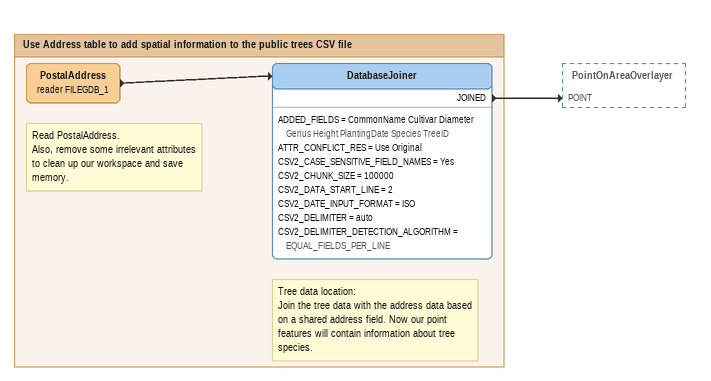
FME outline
Bookmark: Use Address table to add spatial information to the public trees CSV file
Note: Read PostalAddress. / Also, remove some irrelevant attributes / to clean up our workspace and save / memory.
PostalAddress (reader FILEGDB_1)
    -> DatabaseJoiner
Note: Tree data location: / Join the tree data with the address data based on a shared address field. Now our point features will contain information about tree species.
DatabaseJoiner
    ADDED_FIELDS = CommonName Cultivar Diameter Genus Height PlantingDate Species TreeID
    ATTR_CONFLICT_RES = Use Original
    CSV2_CASE_SENSITIVE_FIELD_NAMES = Yes
    CSV2_CHUNK_SIZE = 100000
    CSV2_DATA_START_LINE = 2
    CSV2_DATE_INPUT_FORMAT = ISO
    CSV2_DELIMITER = auto
    CSV2_DELIMITER_DETECTION_ALGORITHM = EQUAL_FIELDS_PER_LINE
    JOINED -> PointOnAreaOverlayer [POINT]
